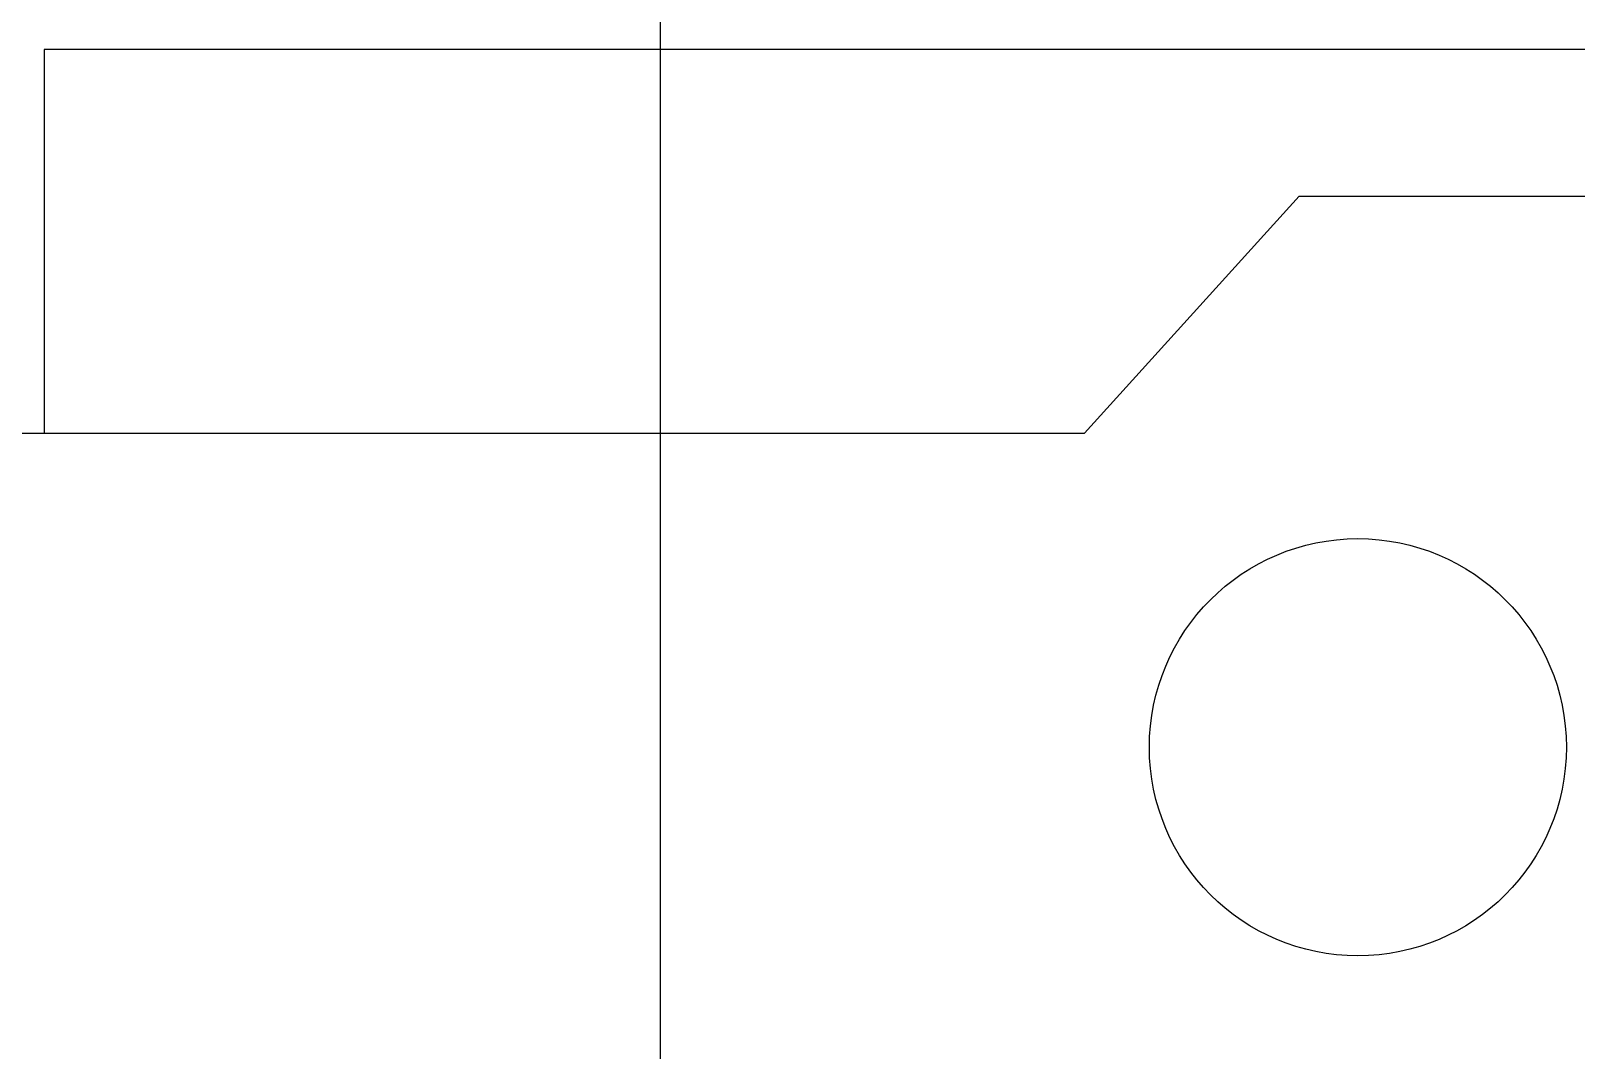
# Model space of a CAD drawing. Header units: inches. Extents: x -1 to 66.5, y -11.9 to 25.2.
# Drawn here: x 33.63 to 34.184, y -4.762 to -4.397 of the extents above; entities that cross this region are included whole.
import ezdxf

# ---------------------------------------------------------------- set-up
doc = ezdxf.new("R2010")
doc.units = ezdxf.units.IN
doc.header["$MEASUREMENT"] = 0
for name, color, linetype in [('45-1523-1', 80, 'Continuous'), ('Panel', 1, 'Continuous'), ('Solenoid', 6, 'Continuous')]:
    doc.layers.add(name, color=color, linetype=linetype)

msp = doc.modelspace()

# ---------------------------------------------------------------- linework, layer by layer
at = {"layer": '45-1523-1'}
for p, q in [((33.63469, -4.40397), (33.63469, -4.54147)), ((34.40069, -4.40397), (33.63469, -4.40397)), ((34.08469, -4.45647), (34.00769, -4.54147)), ((34.08469, -4.45647), (34.25369, -4.45647)), ((33.52069, -4.54147), (34.00769, -4.54147))]:
    msp.add_line(p, q, dxfattribs=at)
at = {"layer": 'Panel'}
msp.add_circle((34.10569, -4.65397), 0.07475, dxfattribs=at)
at = {"layer": 'Solenoid'}
msp.add_line((33.85569, -5.27897), (33.85569, -4.02897), dxfattribs=at)

doc.saveas('drawing.dxf')
